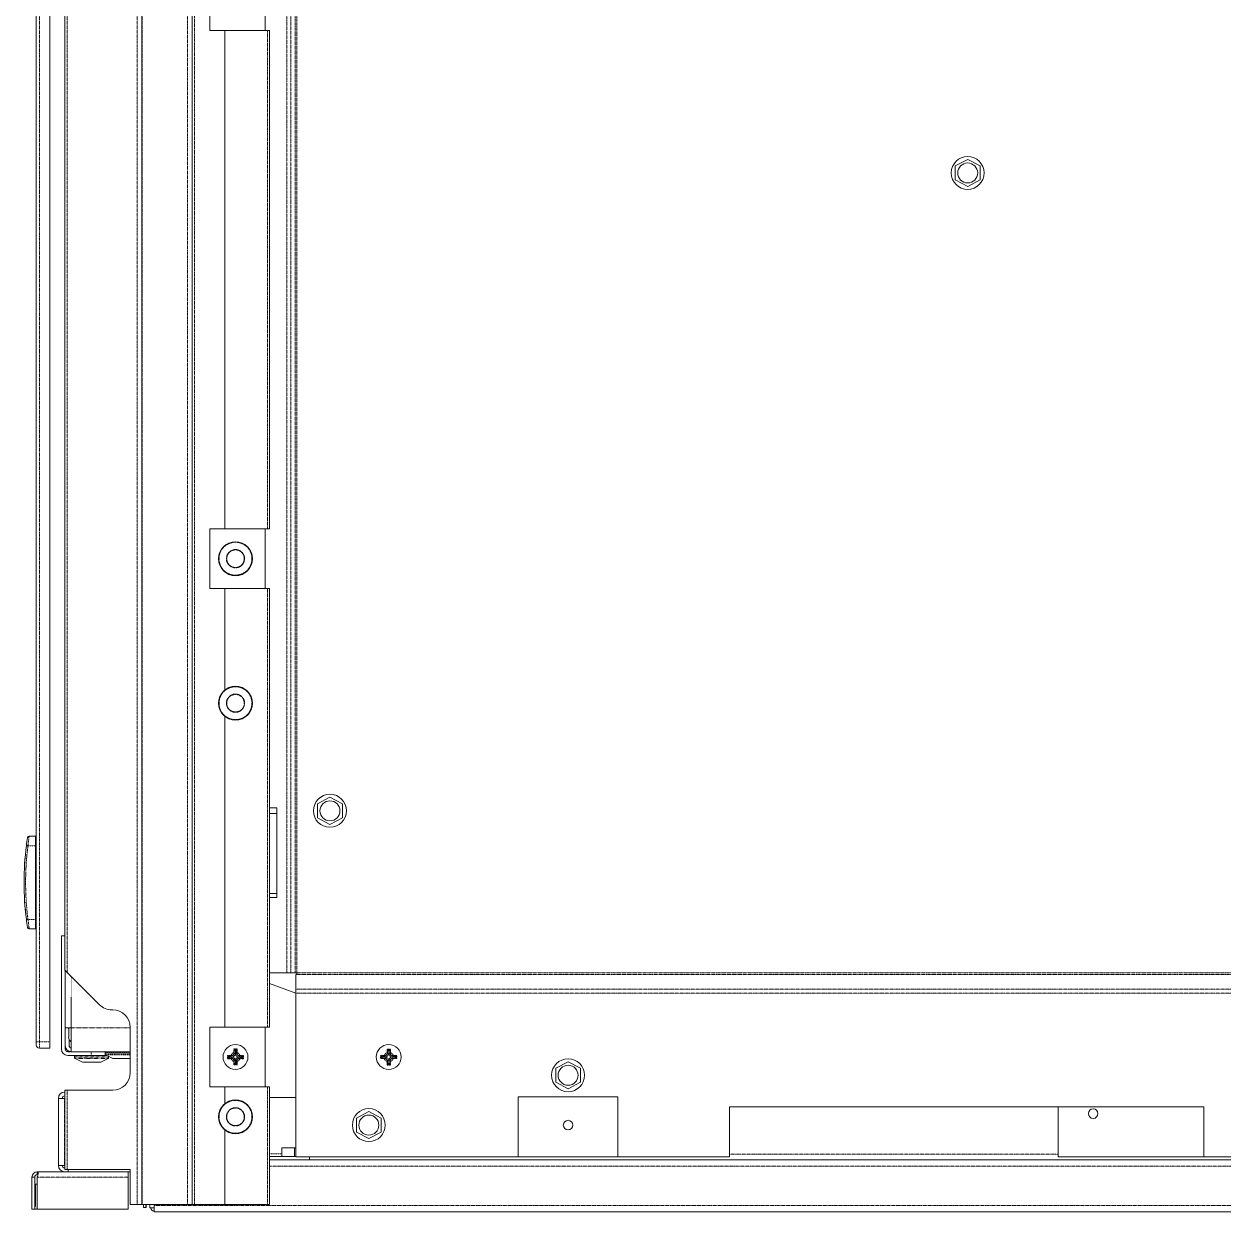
# Model space of a CAD drawing. Header units: millimetres. Extents: x 60499 to 556746, y 248297 to 497145.
# Drawn here: x 302906 to 319582, y 327552 to 344070 of the extents above; entities that cross this region are included whole.
import ezdxf

# ---------------------------------------------------------------- set-up
doc = ezdxf.new("R2010")
doc.units = ezdxf.units.MM
doc.linetypes.add('PHANTOM', pattern=[20, 10, -2, 2, -2, 2, -2])

msp = doc.modelspace()

# ---------------------------------------------------------------- linework, layer by layer
at = {"color": 7, "lineweight": 13, "ltscale": 0.03937}
for p, q in [((303475, 330915), (303475, 360093)), ((304546, 360093), (304546, 327657)), ((305246, 327657), (305246, 358278)), ((303077, 329917), (303077, 353435)), ((303266, 329917), (303266, 353435)), ((305700, 343979), (305700, 337051)), ((306323, 343979), (306323, 337051)), ((305700, 336219), (305700, 334810)), ((306323, 336219), (306323, 330122)), ((305700, 334443), (305700, 330122)), ((306425, 333171), (306425, 331924)), ((303066, 331620), (303066, 332645)), ((303428, 331391), (303428, 329816)), ((306688, 330596), (306688, 328321)), ((303475, 328142), (303475, 329245)), ((306323, 329291), (306323, 327657)), ((303385, 329132), (303385, 328198)), ((311166, 329152), (309781, 329152)), ((319314, 329014), (312718, 329014)), ((305700, 328692), (305700, 327657)), ((306688, 328321), (309781, 328321)), ((306877, 328279), (325234, 328279)), ((309781, 328321), (311166, 328321)), ((311166, 328321), (312718, 328321)), ((317291, 328321), (319314, 328321)), ((319314, 328321), (320866, 328321)), ((304354, 328111), (303091, 328111)), ((304383, 328142), (303507, 328142)), ((304354, 327591), (303091, 327591)), ((327390, 327552), (304716, 327552))]:
    msp.add_line(p, q, dxfattribs=at)
at = {"color": 7, "linetype": 'PHANTOM', "lineweight": 13, "ltscale": 0.03937}
for p, q in [((303507, 360093), (303507, 330883)), ((304481, 360093), (304481, 327657)), ((304549, 360093), (304549, 327657)), ((305180, 327657), (305180, 358278)), ((305280, 358278), (305280, 327657)), ((303122, 329917), (303122, 353435)), ((306561, 352540), (306561, 330876)), ((306617, 352540), (306617, 330876)), ((306678, 330876), (306678, 352540)), ((306703, 330876), (306703, 352540)), ((306292, 337051), (306292, 343979)), ((306292, 330122), (306292, 336219)), ((306703, 330876), (325330, 330876)), ((306703, 330852), (325330, 330852)), ((325344, 330652), (306688, 330652)), ((325344, 330596), (306688, 330596)), ((303507, 329245), (303507, 328142)), ((306292, 327657), (306292, 329291)), ((303472, 329132), (303472, 328198)), ((312718, 328358), (317291, 328358)), ((327356, 328187), (306323, 328187)), ((304354, 328037), (303091, 328037)), ((327390, 327644), (304716, 327644))]:
    msp.add_line(p, q, dxfattribs=at)
at = {"color": 7, "lineweight": 13, "ltscale": 0.01875}
for p, q in [((305492, 344811), (305492, 343979)), ((306263, 343979), (306263, 344811)), ((305492, 337051), (305492, 336219)), ((306263, 336219), (306263, 337051)), ((305492, 330122), (305492, 329291)), ((306263, 329291), (306263, 330122)), ((309781, 329152), (309781, 328321)), ((311166, 329152), (311166, 328321))]:
    msp.add_line(p, q, dxfattribs=at)
at = {"color": 7, "lineweight": 13, "ltscale": 0.0047}
for p, q in [((305700, 343979), (305492, 343979)), ((305700, 337051), (305492, 337051)), ((305700, 336219), (305492, 336219)), ((305700, 330122), (305492, 330122)), ((305700, 329291), (305492, 329291))]:
    msp.add_line(p, q, dxfattribs=at)
at = {"color": 7, "lineweight": 13, "ltscale": 0.013337}
for p, q in [((306292, 343979), (305700, 343979)), ((306292, 337051), (305700, 337051)), ((306292, 336219), (305700, 336219)), ((306292, 330122), (305700, 330122)), ((306292, 329291), (305700, 329291)), ((306292, 327657), (305700, 327657))]:
    msp.add_line(p, q, dxfattribs=at)
at = {"color": 7, "lineweight": 13, "ltscale": 0.000712477}
for p, q in [((306292, 343979), (306323, 343979)), ((306292, 337051), (306323, 337051)), ((306292, 336219), (306323, 336219)), ((306292, 330122), (306323, 330122)), ((306292, 329291), (306323, 329291)), ((306292, 327657), (306323, 327657))]:
    msp.add_line(p, q, dxfattribs=at)
at = {"color": 7, "lineweight": 13, "ltscale": 0.004405}
for p, q in [((316031, 342187), (315858, 342096)), ((315858, 342096), (315858, 341901)), ((316204, 342096), (316031, 342187)), ((316204, 341901), (316204, 342096)), ((315858, 341901), (316031, 341810)), ((316031, 341810), (316204, 341901)), ((307162, 333318), (306989, 333228)), ((306989, 333228), (306989, 333032)), ((307335, 333228), (307162, 333318)), ((307335, 333032), (307335, 333228)), ((306989, 333032), (307162, 332941)), ((307162, 332941), (307335, 333032)), ((310474, 329641), (310301, 329550)), ((310301, 329550), (310301, 329355)), ((310646, 329550), (310474, 329641)), ((310646, 329355), (310646, 329550)), ((310301, 329355), (310474, 329264)), ((310474, 329264), (310646, 329355)), ((307702, 328948), (307529, 328858)), ((307529, 328858), (307529, 328662)), ((307875, 328858), (307702, 328948)), ((307875, 328662), (307875, 328858)), ((307529, 328662), (307702, 328572)), ((307702, 328572), (307875, 328662))]:
    msp.add_line(p, q, dxfattribs=at)
at = {"color": 7, "lineweight": 13, "ltscale": 0.002287}
for p, q in [((306323, 333171), (306425, 333171)), ((306323, 333091), (306425, 333091)), ((306425, 331982), (306323, 331982)), ((306425, 331924), (306323, 331924))]:
    msp.add_line(p, q, dxfattribs=at)
at = {"color": 7, "lineweight": 13, "ltscale": 0.001995}
for p, q in [((303066, 332775), (302978, 332775)), ((302978, 331491), (303066, 331491))]:
    msp.add_line(p, q, dxfattribs=at)
at = {"color": 7, "lineweight": 13, "ltscale": 0.002917}
for p, q in [((303066, 332645), (303066, 332775)), ((303066, 331620), (303066, 331491))]:
    msp.add_line(p, q, dxfattribs=at)
at = {"color": 7, "linetype": 'PHANTOM', "lineweight": 13, "ltscale": 0.000499025}
msp.add_line((302962, 332645), (302940, 332647), dxfattribs=at)
at = {"color": 7, "linetype": 'PHANTOM', "lineweight": 13, "ltscale": 0.002354}
msp.add_line((303066, 332645), (302962, 332645), dxfattribs=at)
at = {"color": 7, "lineweight": 13, "ltscale": 0.000249968}
for p, q in [((303066, 332667), (303077, 332667)), ((303066, 331599), (303077, 331599))]:
    msp.add_line(p, q, dxfattribs=at)
at = {"color": 7, "linetype": 'PHANTOM', "lineweight": 13, "ltscale": 0.000249968}
for p, q in [((303066, 332532), (303077, 332532)), ((303066, 331733), (303077, 331733))]:
    msp.add_line(p, q, dxfattribs=at)
at = {"color": 7, "lineweight": 13, "ltscale": 0.000801061}
msp.add_line((302918, 332435), (302921, 332471), dxfattribs=at)
at = {"color": 7, "lineweight": 13, "ltscale": 2.37976e-06}
msp.add_line((302918, 332435), (302918, 332435), dxfattribs=at)
at = {"color": 7, "lineweight": 13, "ltscale": 1.03327e-05}
msp.add_line((302918, 332432), (302918, 332432), dxfattribs=at)
at = {"color": 7, "lineweight": 13, "ltscale": 0.000114585}
msp.add_line((302921, 332471), (302922, 332476), dxfattribs=at)
at = {"color": 7, "lineweight": 13, "ltscale": 0.000169148}
msp.add_line((302922, 332476), (302922, 332483), dxfattribs=at)
at = {"color": 7, "linetype": 'PHANTOM', "lineweight": 13, "ltscale": 1.07532e-05}
for p, q in [((302907, 332188), (302907, 332188)), ((302912, 332345), (302913, 332345))]:
    msp.add_line(p, q, dxfattribs=at)
at = {"color": 7, "lineweight": 13, "ltscale": 0.000258329}
msp.add_line((302907, 332175), (302907, 332186), dxfattribs=at)
at = {"color": 7, "linetype": 'PHANTOM', "lineweight": 13, "ltscale": 1.65203e-05}
msp.add_line((302906, 332163), (302907, 332163), dxfattribs=at)
at = {"color": 7, "lineweight": 13, "ltscale": 0.000498156}
msp.add_line((302907, 332153), (302907, 332175), dxfattribs=at)
at = {"color": 7, "lineweight": 13, "ltscale": 0.00073907}
msp.add_line((302909, 332022), (302908, 332055), dxfattribs=at)
at = {"color": 7, "lineweight": 13, "ltscale": 1.74956e-05}
msp.add_line((302909, 332021), (302909, 332022), dxfattribs=at)
at = {"color": 7, "lineweight": 13, "ltscale": 9.54358e-05}
msp.add_line((302909, 332017), (302909, 332021), dxfattribs=at)
at = {"color": 7, "linetype": 'PHANTOM', "lineweight": 13, "ltscale": 1.08734e-05}
for p, q in [((302911, 331943), (302911, 331943)), ((302916, 331862), (302916, 331862))]:
    msp.add_line(p, q, dxfattribs=at)
at = {"color": 7, "lineweight": 13, "ltscale": 2.71224e-05}
msp.add_line((302919, 331825), (302919, 331827), dxfattribs=at)
at = {"color": 7, "lineweight": 13, "ltscale": 0.000196288}
msp.add_line((302919, 331817), (302919, 331825), dxfattribs=at)
at = {"color": 7, "linetype": 'PHANTOM', "lineweight": 13, "ltscale": 0.000499028}
msp.add_line((302962, 331620), (302940, 331618), dxfattribs=at)
at = {"color": 7, "linetype": 'PHANTOM', "lineweight": 13, "ltscale": 0.002355}
msp.add_line((302962, 331620), (303066, 331620), dxfattribs=at)
at = {"color": 7, "lineweight": 13, "ltscale": 0.001076}
msp.add_line((303475, 331391), (303428, 331391), dxfattribs=at)
at = {"color": 7, "lineweight": 13, "ltscale": 0.001008}
msp.add_line((303475, 330915), (303507, 330883), dxfattribs=at)
at = {"color": 7, "lineweight": 13, "ltscale": 0.017985}
msp.add_line((303481, 330112), (303481, 330909), dxfattribs=at)
at = {"color": 7, "lineweight": 13, "ltscale": 0.000514869}
msp.add_line((303504, 330886), (303488, 330902), dxfattribs=at)
at = {"color": 7, "lineweight": 13, "ltscale": 0.014352}
msp.add_line((303507, 330883), (303957, 330433), dxfattribs=at)
at = {"color": 7, "lineweight": 13, "ltscale": 0.005367}
msp.add_line((306561, 330876), (306323, 330876), dxfattribs=at)
at = {"color": 7, "lineweight": 13, "ltscale": 0.003337}
msp.add_line((306323, 330728), (306323, 330876), dxfattribs=at)
at = {"color": 7, "lineweight": 13, "ltscale": 0.001248}
for p, q in [((306561, 330876), (306617, 330876)), ((306688, 330652), (306688, 330596))]:
    msp.add_line(p, q, dxfattribs=at)
at = {"color": 7, "lineweight": 13, "ltscale": 0.001395}
msp.add_line((306617, 330876), (306678, 330876), dxfattribs=at)
at = {"color": 7, "lineweight": 13, "ltscale": 0.000548115}
msp.add_line((306703, 330876), (306678, 330876), dxfattribs=at)
at = {"color": 7, "lineweight": 13, "ltscale": 0.004516}
msp.add_line((306688, 330852), (306688, 330652), dxfattribs=at)
at = {"color": 7, "lineweight": 13, "ltscale": 0.000321035}
for p, q in [((306703, 330852), (306688, 330852)), ((306688, 330852), (306703, 330852))]:
    msp.add_line(p, q, dxfattribs=at)
at = {"color": 7, "lineweight": 13, "ltscale": 0.00054801}
msp.add_line((306703, 330852), (306703, 330876), dxfattribs=at)
at = {"color": 7, "linetype": 'PHANTOM', "lineweight": 13, "ltscale": 0.016185}
msp.add_line((303561, 330829), (303561, 330112), dxfattribs=at)
at = {"color": 7, "lineweight": 13, "ltscale": 0.008762}
msp.add_line((306323, 330728), (306688, 330596), dxfattribs=at)
at = {"color": 7, "lineweight": 13, "ltscale": 0.000278623}
msp.add_line((304128, 330362), (304141, 330362), dxfattribs=at)
at = {"color": 7, "lineweight": 13, "ltscale": 0.0018}
msp.add_line((303561, 330112), (303481, 330112), dxfattribs=at)
at = {"color": 7, "lineweight": 13, "ltscale": 0.00565}
msp.add_line((303481, 330112), (303481, 329861), dxfattribs=at)
at = {"color": 7, "lineweight": 13, "ltscale": 0.00667}
msp.add_line((303481, 330112), (303481, 329816), dxfattribs=at)
at = {"color": 7, "lineweight": 13, "ltscale": 0.00022284}
msp.add_line((303524, 330108), (303528, 330099), dxfattribs=at)
at = {"color": 7, "lineweight": 13, "ltscale": 0.002873}
msp.add_line((303528, 330112), (303528, 329984), dxfattribs=at)
at = {"color": 7, "linetype": 'PHANTOM', "lineweight": 13, "ltscale": 0.018552}
msp.add_line((303561, 330112), (304383, 330112), dxfattribs=at)
at = {"color": 7, "lineweight": 13, "ltscale": 0.00745}
msp.add_line((303561, 329781), (303561, 330112), dxfattribs=at)
at = {"color": 7, "lineweight": 13, "ltscale": 0.014252}
msp.add_line((304383, 330119), (304383, 329487), dxfattribs=at)
at = {"color": 7, "lineweight": 13, "ltscale": 0.000999999}
msp.add_line((303077, 329917), (303077, 329873), dxfattribs=at)
at = {"color": 7, "linetype": 'PHANTOM', "lineweight": 13, "ltscale": 0.000999991}
msp.add_line((303077, 329917), (303122, 329917), dxfattribs=at)
at = {"color": 7, "linetype": 'PHANTOM', "lineweight": 13, "ltscale": 0.002}
msp.add_line((303122, 329917), (303122, 329828), dxfattribs=at)
at = {"color": 7, "linetype": 'PHANTOM', "lineweight": 13, "ltscale": 0.00325}
msp.add_line((303122, 329917), (303266, 329917), dxfattribs=at)
at = {"color": 7, "lineweight": 13, "ltscale": 0.002}
msp.add_line((303266, 329917), (303266, 329828), dxfattribs=at)
at = {"color": 7, "lineweight": 13, "ltscale": 0.002039}
msp.add_line((303534, 329861), (303534, 329951), dxfattribs=at)
at = {"color": 7, "lineweight": 13, "ltscale": 0.00325}
msp.add_line((303122, 329828), (303266, 329828), dxfattribs=at)
at = {"color": 7, "lineweight": 13, "ltscale": 0.000900088}
msp.add_line((303555, 329781), (303515, 329781), dxfattribs=at)
at = {"color": 7, "lineweight": 13, "ltscale": 0.007405}
msp.add_line((303515, 329728), (303843, 329728), dxfattribs=at)
at = {"color": 7, "lineweight": 13, "ltscale": 0.018552}
msp.add_line((304383, 329781), (303561, 329781), dxfattribs=at)
at = {"color": 7, "linetype": 'PHANTOM', "lineweight": 13, "ltscale": 0.010625}
for p, q in [((303611, 329717), (304082, 329717)), ((304082, 329696), (303611, 329696))]:
    msp.add_line(p, q, dxfattribs=at)
at = {"color": 7, "lineweight": 13, "ltscale": 0.000470488}
for p, q in [((303611, 329717), (303611, 329696)), ((304082, 329717), (304082, 329696)), ((304082, 329717), (304082, 329696))]:
    msp.add_line(p, q, dxfattribs=at)
at = {"color": 7, "linetype": 'PHANTOM', "lineweight": 13, "ltscale": 0.010349}
msp.add_line((304076, 329687), (303617, 329687), dxfattribs=at)
at = {"color": 7, "lineweight": 13, "ltscale": 0.002582}
for p, q in [((303720, 329635), (303617, 329687)), ((304143, 329688), (304041, 329739))]:
    msp.add_line(p, q, dxfattribs=at)
at = {"color": 7, "linetype": 'PHANTOM', "lineweight": 13, "ltscale": 0.001195}
msp.add_line((303843, 329728), (303843, 329781), dxfattribs=at)
at = {"color": 7, "lineweight": 13, "ltscale": 0.004943}
msp.add_line((304062, 329728), (303843, 329728), dxfattribs=at)
at = {"color": 7, "lineweight": 13, "ltscale": 0.002581}
msp.add_line((303974, 329635), (304076, 329687), dxfattribs=at)
at = {"color": 7, "linetype": 'PHANTOM', "lineweight": 13, "ltscale": 0.005312}
msp.add_line((304034, 329770), (304270, 329770), dxfattribs=at)
at = {"color": 7, "lineweight": 13, "ltscale": 0.000470492}
msp.add_line((304034, 329749), (304034, 329770), dxfattribs=at)
at = {"color": 7, "linetype": 'PHANTOM', "lineweight": 13, "ltscale": 0.005282}
msp.add_line((304269, 329749), (304034, 329749), dxfattribs=at)
at = {"color": 7, "linetype": 'PHANTOM', "lineweight": 13, "ltscale": 0.005144}
msp.add_line((304269, 329739), (304041, 329739), dxfattribs=at)
at = {"color": 7, "linetype": 'PHANTOM', "lineweight": 13, "ltscale": 0.002865}
msp.add_line((304143, 329688), (304270, 329688), dxfattribs=at)
at = {"color": 7, "lineweight": 13, "ltscale": 0.002754}
msp.add_line((304148, 329687), (304270, 329687), dxfattribs=at)
at = {"color": 7, "linetype": 'PHANTOM', "lineweight": 13, "ltscale": 3.05176e-05}
msp.add_line((304270, 329749), (304269, 329749), dxfattribs=at)
at = {"color": 7, "linetype": 'PHANTOM', "lineweight": 13, "ltscale": 2.97967e-05}
msp.add_line((304270, 329739), (304269, 329739), dxfattribs=at)
at = {"color": 7, "linetype": 'PHANTOM', "lineweight": 13, "ltscale": 2.79945e-05}
msp.add_line((304270, 329770), (304271, 329770), dxfattribs=at)
at = {"color": 7, "linetype": 'PHANTOM', "lineweight": 13, "ltscale": 0.002551}
for p, q in [((304383, 329749), (304270, 329749)), ((304383, 329739), (304270, 329739))]:
    msp.add_line(p, q, dxfattribs=at)
at = {"color": 7, "linetype": 'PHANTOM', "lineweight": 13, "ltscale": 2.05453e-05}
msp.add_line((304270, 329688), (304271, 329688), dxfattribs=at)
at = {"color": 7, "lineweight": 13, "ltscale": 1.97043e-05}
msp.add_line((304270, 329687), (304271, 329687), dxfattribs=at)
at = {"color": 7, "linetype": 'PHANTOM', "lineweight": 13, "ltscale": 0.002523}
msp.add_line((304271, 329770), (304383, 329770), dxfattribs=at)
at = {"color": 7, "linetype": 'PHANTOM', "lineweight": 13, "ltscale": 0.002531}
msp.add_line((304271, 329688), (304383, 329688), dxfattribs=at)
at = {"color": 7, "lineweight": 13, "ltscale": 0.002533}
msp.add_line((304271, 329687), (304383, 329687), dxfattribs=at)
at = {"color": 7, "linetype": 'PHANTOM', "lineweight": 13, "ltscale": 0.000510583}
msp.add_line((305737, 329707), (305737, 329729), dxfattribs=at)
at = {"color": 7, "linetype": 'PHANTOM', "lineweight": 13, "ltscale": 0.000536167}
msp.add_line((305737, 329683), (305737, 329707), dxfattribs=at)
at = {"color": 7, "lineweight": 13, "ltscale": 0.000375001}
for p, q in [((305744, 329707), (305744, 329723)), ((307875, 329690), (307875, 329707)), ((308082, 329707), (308082, 329690))]:
    msp.add_line(p, q, dxfattribs=at)
at = {"color": 7, "lineweight": 13, "ltscale": 0.000923097}
for p, q in [((305744, 329723), (305785, 329723)), ((308083, 329690), (308042, 329690))]:
    msp.add_line(p, q, dxfattribs=at)
at = {"color": 7, "lineweight": 13, "ltscale": 0.0005304}
msp.add_line((305761, 329707), (305744, 329723), dxfattribs=at)
at = {"color": 7, "lineweight": 13, "ltscale": 0.000400003}
for p, q in [((305744, 329689), (305744, 329707)), ((305952, 329707), (305952, 329689))]:
    msp.add_line(p, q, dxfattribs=at)
at = {"color": 7, "lineweight": 13, "ltscale": 0.000530402}
for p, q in [((305761, 329706), (305744, 329689)), ((305846, 329794), (305830, 329811)), ((305846, 329620), (305830, 329604))]:
    msp.add_line(p, q, dxfattribs=at)
at = {"color": 7, "lineweight": 13, "ltscale": 0.000932108}
for p, q in [((305786, 329689), (305744, 329689)), ((308041, 329724), (308083, 329724))]:
    msp.add_line(p, q, dxfattribs=at)
at = {"color": 7, "linetype": 'PHANTOM', "lineweight": 13, "ltscale": 2.5002e-05}
for p, q in [((305761, 329706), (305761, 329707)), ((305935, 329707), (305935, 329706))]:
    msp.add_line(p, q, dxfattribs=at)
at = {"color": 7, "linetype": 'PHANTOM', "lineweight": 13, "ltscale": 0.000799945}
for p, q in [((305761, 329707), (305797, 329707)), ((305797, 329706), (305761, 329706))]:
    msp.add_line(p, q, dxfattribs=at)
at = {"color": 7, "linetype": 'PHANTOM', "lineweight": 13, "ltscale": 0.000125003}
for p, q in [((305785, 329723), (305785, 329729)), ((305797, 329723), (305797, 329729)), ((305897, 329723), (305897, 329729)), ((305910, 329723), (305910, 329729)), ((307917, 329690), (307917, 329685)), ((307929, 329690), (307929, 329685)), ((308030, 329690), (308030, 329685)), ((308042, 329690), (308042, 329685))]:
    msp.add_line(p, q, dxfattribs=at)
at = {"color": 7, "linetype": 'PHANTOM', "lineweight": 13, "ltscale": 0.000258558}
for p, q in [((305785, 329729), (305797, 329729)), ((308042, 329685), (308030, 329685))]:
    msp.add_line(p, q, dxfattribs=at)
at = {"color": 7, "lineweight": 13, "ltscale": 0.000258558}
for p, q in [((305785, 329723), (305797, 329723)), ((308042, 329690), (308030, 329690))]:
    msp.add_line(p, q, dxfattribs=at)
at = {"color": 7, "linetype": 'PHANTOM', "lineweight": 13, "ltscale": 0.000124999}
for p, q in [((305786, 329689), (305786, 329683)), ((305797, 329689), (305797, 329683)), ((305897, 329689), (305897, 329683)), ((305910, 329689), (305910, 329683)), ((307917, 329724), (307917, 329730)), ((307929, 329724), (307929, 329730)), ((308030, 329724), (308030, 329730)), ((308041, 329724), (308041, 329730))]:
    msp.add_line(p, q, dxfattribs=at)
at = {"color": 7, "lineweight": 13, "ltscale": 0.000249427}
for p, q in [((305797, 329689), (305786, 329689)), ((308030, 329724), (308041, 329724))]:
    msp.add_line(p, q, dxfattribs=at)
at = {"color": 7, "linetype": 'PHANTOM', "lineweight": 13, "ltscale": 0.000249427}
for p, q in [((305797, 329683), (305786, 329683)), ((308030, 329730), (308041, 329730))]:
    msp.add_line(p, q, dxfattribs=at)
at = {"color": 7, "linetype": 'PHANTOM', "lineweight": 13, "ltscale": 0.000374997}
for p, q in [((305797, 329707), (305797, 329723)), ((305897, 329707), (305897, 329723))]:
    msp.add_line(p, q, dxfattribs=at)
at = {"color": 7, "linetype": 'PHANTOM', "lineweight": 13, "ltscale": 0.000375001}
for p, q in [((305797, 329706), (305797, 329689)), ((305897, 329706), (305897, 329689)), ((307929, 329708), (307929, 329724)), ((307929, 329707), (307929, 329690)), ((308030, 329708), (308030, 329724)), ((308030, 329707), (308030, 329690))]:
    msp.add_line(p, q, dxfattribs=at)
at = {"color": 7, "linetype": 'PHANTOM', "lineweight": 13, "ltscale": 0.000536343}
for p, q in [((305824, 329819), (305848, 329819)), ((308003, 329595), (307979, 329595))]:
    msp.add_line(p, q, dxfattribs=at)
at = {"color": 7, "linetype": 'PHANTOM', "lineweight": 13, "ltscale": 0.00027438}
for p, q in [((305824, 329757), (305824, 329769)), ((308003, 329657), (308003, 329645))]:
    msp.add_line(p, q, dxfattribs=at)
at = {"color": 7, "linetype": 'PHANTOM', "lineweight": 13, "ltscale": 0.000124954}
for p, q in [((305830, 329769), (305824, 329769)), ((305830, 329757), (305824, 329757)), ((307997, 329769), (308003, 329769)), ((307997, 329758), (308003, 329758)), ((305830, 329656), (305824, 329656)), ((305830, 329645), (305824, 329645)), ((307997, 329657), (308003, 329657)), ((307997, 329645), (308003, 329645))]:
    msp.add_line(p, q, dxfattribs=at)
at = {"color": 7, "lineweight": 13, "ltscale": 0.000957553}
for p, q in [((305830, 329769), (305830, 329811)), ((307997, 329645), (307997, 329602))]:
    msp.add_line(p, q, dxfattribs=at)
at = {"color": 7, "lineweight": 13, "ltscale": 0.000774954}
for p, q in [((305830, 329811), (305864, 329811)), ((307963, 329810), (307997, 329810)), ((305864, 329604), (305830, 329604)), ((307997, 329602), (307963, 329602)), ((304602, 327615), (304568, 327615)), ((305246, 327657), (305280, 327657))]:
    msp.add_line(p, q, dxfattribs=at)
at = {"color": 7, "lineweight": 13, "ltscale": 0.00027438}
for p, q in [((305830, 329757), (305830, 329769)), ((307997, 329657), (307997, 329645))]:
    msp.add_line(p, q, dxfattribs=at)
at = {"color": 7, "linetype": 'PHANTOM', "lineweight": 13, "ltscale": 0.000375102}
for p, q in [((305846, 329757), (305830, 329757)), ((305846, 329656), (305830, 329656))]:
    msp.add_line(p, q, dxfattribs=at)
at = {"color": 7, "linetype": 'PHANTOM', "lineweight": 13, "ltscale": 0.000850002}
for p, q in [((305846, 329757), (305846, 329794)), ((305848, 329794), (305848, 329757)), ((307979, 329619), (307979, 329657)), ((307980, 329657), (307980, 329619))]:
    msp.add_line(p, q, dxfattribs=at)
at = {"color": 7, "linetype": 'PHANTOM', "lineweight": 13, "ltscale": 2.49908e-05}
for p, q in [((305846, 329794), (305848, 329794)), ((307979, 329793), (307980, 329793)), ((305848, 329620), (305846, 329620)), ((307980, 329619), (307979, 329619))]:
    msp.add_line(p, q, dxfattribs=at)
at = {"color": 7, "linetype": 'PHANTOM', "lineweight": 13, "ltscale": 0.000510751}
for p, q in [((305848, 329819), (305870, 329819)), ((307979, 329595), (307957, 329595))]:
    msp.add_line(p, q, dxfattribs=at)
at = {"color": 7, "lineweight": 13, "ltscale": 0.000530233}
for p, q in [((305848, 329794), (305864, 329811)), ((307892, 329708), (307875, 329724)), ((307892, 329707), (307875, 329690)), ((305848, 329620), (305864, 329604))]:
    msp.add_line(p, q, dxfattribs=at)
at = {"color": 7, "linetype": 'PHANTOM', "lineweight": 13, "ltscale": 0.000374862}
for p, q in [((305848, 329757), (305864, 329757)), ((305848, 329656), (305864, 329656))]:
    msp.add_line(p, q, dxfattribs=at)
at = {"color": 7, "lineweight": 13, "ltscale": 0.000948561}
msp.add_line((305864, 329811), (305864, 329769), dxfattribs=at)
at = {"color": 7, "linetype": 'PHANTOM', "lineweight": 13, "ltscale": 0.000125074}
for p, q in [((305864, 329769), (305870, 329769)), ((305864, 329757), (305870, 329757)), ((307963, 329769), (307957, 329769)), ((307963, 329758), (307957, 329758)), ((305864, 329656), (305870, 329656)), ((305864, 329644), (305870, 329644)), ((307963, 329657), (307957, 329657)), ((307963, 329644), (307957, 329644))]:
    msp.add_line(p, q, dxfattribs=at)
at = {"color": 7, "lineweight": 13, "ltscale": 0.000283504}
for p, q in [((305864, 329769), (305864, 329757)), ((307963, 329644), (307963, 329657))]:
    msp.add_line(p, q, dxfattribs=at)
at = {"color": 7, "linetype": 'PHANTOM', "lineweight": 13, "ltscale": 0.000283504}
for p, q in [((305870, 329769), (305870, 329757)), ((307957, 329644), (307957, 329657))]:
    msp.add_line(p, q, dxfattribs=at)
at = {"color": 7, "linetype": 'PHANTOM', "lineweight": 13, "ltscale": 0.000283429}
msp.add_line((305897, 329729), (305910, 329729), dxfattribs=at)
at = {"color": 7, "lineweight": 13, "ltscale": 0.000283429}
msp.add_line((305897, 329723), (305910, 329723), dxfattribs=at)
at = {"color": 7, "linetype": 'PHANTOM', "lineweight": 13, "ltscale": 0.000850047}
for p, q in [((305897, 329707), (305935, 329707)), ((305935, 329706), (305897, 329706))]:
    msp.add_line(p, q, dxfattribs=at)
at = {"color": 7, "lineweight": 13, "ltscale": 0.000274298}
msp.add_line((305910, 329689), (305897, 329689), dxfattribs=at)
at = {"color": 7, "linetype": 'PHANTOM', "lineweight": 13, "ltscale": 0.000274298}
msp.add_line((305910, 329683), (305897, 329683), dxfattribs=at)
at = {"color": 7, "lineweight": 13, "ltscale": 0.000948688}
msp.add_line((305910, 329723), (305952, 329723), dxfattribs=at)
at = {"color": 7, "lineweight": 13, "ltscale": 0.000957579}
for p, q in [((305952, 329689), (305910, 329689)), ((307875, 329724), (307917, 329724))]:
    msp.add_line(p, q, dxfattribs=at)
at = {"color": 7, "lineweight": 13, "ltscale": 0.000530315}
for p, q in [((305935, 329707), (305952, 329723)), ((307979, 329619), (307963, 329602)), ((307980, 329619), (307997, 329602))]:
    msp.add_line(p, q, dxfattribs=at)
at = {"color": 7, "lineweight": 13, "ltscale": 0.000530318}
for p, q in [((305935, 329706), (305952, 329689)), ((307979, 329793), (307963, 329810)), ((307980, 329793), (307997, 329810)), ((308066, 329708), (308082, 329724)), ((308066, 329707), (308082, 329690))]:
    msp.add_line(p, q, dxfattribs=at)
at = {"color": 7, "lineweight": 13, "ltscale": 0.000374997}
msp.add_line((305952, 329723), (305952, 329707), dxfattribs=at)
at = {"color": 7, "linetype": 'PHANTOM', "lineweight": 13, "ltscale": 0.00051074}
for p, q in [((305960, 329729), (305960, 329707)), ((307867, 329684), (307867, 329707))]:
    msp.add_line(p, q, dxfattribs=at)
at = {"color": 7, "linetype": 'PHANTOM', "lineweight": 13, "ltscale": 0.000536313}
msp.add_line((305960, 329707), (305960, 329683), dxfattribs=at)
at = {"color": 7, "linetype": 'PHANTOM', "lineweight": 13, "ltscale": 0.000536309}
msp.add_line((307867, 329707), (307867, 329730), dxfattribs=at)
at = {"color": 7, "lineweight": 13, "ltscale": 0.000399999}
for p, q in [((307875, 329707), (307875, 329724)), ((308082, 329724), (308082, 329707))]:
    msp.add_line(p, q, dxfattribs=at)
at = {"color": 7, "lineweight": 13, "ltscale": 0.000948568}
msp.add_line((307917, 329690), (307875, 329690), dxfattribs=at)
at = {"color": 7, "linetype": 'PHANTOM', "lineweight": 13, "ltscale": 2.49983e-05}
for p, q in [((307892, 329707), (307892, 329708)), ((308066, 329708), (308066, 329707))]:
    msp.add_line(p, q, dxfattribs=at)
at = {"color": 7, "linetype": 'PHANTOM', "lineweight": 13, "ltscale": 0.000850167}
for p, q in [((307892, 329708), (307929, 329708)), ((307929, 329707), (307892, 329707))]:
    msp.add_line(p, q, dxfattribs=at)
at = {"color": 7, "linetype": 'PHANTOM', "lineweight": 13, "ltscale": 0.000274418}
msp.add_line((307917, 329730), (307929, 329730), dxfattribs=at)
at = {"color": 7, "lineweight": 13, "ltscale": 0.000274418}
msp.add_line((307917, 329724), (307929, 329724), dxfattribs=at)
at = {"color": 7, "lineweight": 13, "ltscale": 0.000283549}
msp.add_line((307929, 329690), (307917, 329690), dxfattribs=at)
at = {"color": 7, "linetype": 'PHANTOM', "lineweight": 13, "ltscale": 0.000283549}
msp.add_line((307929, 329685), (307917, 329685), dxfattribs=at)
at = {"color": 7, "linetype": 'PHANTOM', "lineweight": 13, "ltscale": 0.000510631}
for p, q in [((307957, 329818), (307979, 329818)), ((305870, 329596), (305848, 329596))]:
    msp.add_line(p, q, dxfattribs=at)
at = {"color": 7, "linetype": 'PHANTOM', "lineweight": 13, "ltscale": 0.000258502}
msp.add_line((307957, 329758), (307957, 329769), dxfattribs=at)
at = {"color": 7, "lineweight": 13, "ltscale": 0.000923142}
for p, q in [((307963, 329769), (307963, 329810)), ((305864, 329644), (305864, 329603))]:
    msp.add_line(p, q, dxfattribs=at)
at = {"color": 7, "lineweight": 13, "ltscale": 0.000258502}
msp.add_line((307963, 329758), (307963, 329769), dxfattribs=at)
at = {"color": 7, "linetype": 'PHANTOM', "lineweight": 13, "ltscale": 0.000374982}
for p, q in [((307979, 329758), (307963, 329758)), ((307980, 329758), (307997, 329758)), ((307979, 329657), (307963, 329657)), ((307980, 329657), (307997, 329657))]:
    msp.add_line(p, q, dxfattribs=at)
at = {"color": 7, "linetype": 'PHANTOM', "lineweight": 13, "ltscale": 0.000536223}
for p, q in [((307979, 329818), (308003, 329818)), ((305848, 329596), (305824, 329596))]:
    msp.add_line(p, q, dxfattribs=at)
at = {"color": 7, "linetype": 'PHANTOM', "lineweight": 13, "ltscale": 0.000799998}
for p, q in [((307979, 329758), (307979, 329793)), ((307980, 329793), (307980, 329758))]:
    msp.add_line(p, q, dxfattribs=at)
at = {"color": 7, "lineweight": 13, "ltscale": 0.000932145}
for p, q in [((307997, 329810), (307997, 329769)), ((305830, 329603), (305830, 329645))]:
    msp.add_line(p, q, dxfattribs=at)
at = {"color": 7, "lineweight": 13, "ltscale": 0.000249378}
msp.add_line((307997, 329769), (307997, 329758), dxfattribs=at)
at = {"color": 7, "linetype": 'PHANTOM', "lineweight": 13, "ltscale": 0.000249378}
msp.add_line((308003, 329769), (308003, 329758), dxfattribs=at)
at = {"color": 7, "linetype": 'PHANTOM', "lineweight": 13, "ltscale": 0.000800065}
for p, q in [((308030, 329708), (308066, 329708)), ((308066, 329707), (308030, 329707))]:
    msp.add_line(p, q, dxfattribs=at)
at = {"color": 7, "linetype": 'PHANTOM', "lineweight": 13, "ltscale": 0.000536163}
msp.add_line((308090, 329730), (308090, 329707), dxfattribs=at)
at = {"color": 7, "linetype": 'PHANTOM', "lineweight": 13, "ltscale": 0.000510586}
msp.add_line((308090, 329707), (308090, 329684), dxfattribs=at)
at = {"color": 7, "linetype": 'PHANTOM', "lineweight": 13, "ltscale": 0.005731}
msp.add_line((303720, 329635), (303974, 329635), dxfattribs=at)
at = {"color": 7, "lineweight": 13, "ltscale": 0.005507}
msp.add_line((303724, 329634), (303969, 329634), dxfattribs=at)
at = {"color": 7, "linetype": 'PHANTOM', "lineweight": 13, "ltscale": 0.000249382}
msp.add_line((305824, 329645), (305824, 329656), dxfattribs=at)
at = {"color": 7, "lineweight": 13, "ltscale": 0.000249382}
msp.add_line((305830, 329645), (305830, 329656), dxfattribs=at)
at = {"color": 7, "linetype": 'PHANTOM', "lineweight": 13, "ltscale": 0.000800001}
for p, q in [((305846, 329620), (305846, 329656)), ((305848, 329656), (305848, 329620))]:
    msp.add_line(p, q, dxfattribs=at)
at = {"color": 7, "lineweight": 13, "ltscale": 0.000258506}
msp.add_line((305864, 329656), (305864, 329644), dxfattribs=at)
at = {"color": 7, "linetype": 'PHANTOM', "lineweight": 13, "ltscale": 0.000258506}
msp.add_line((305870, 329656), (305870, 329644), dxfattribs=at)
at = {"color": 7, "lineweight": 13, "ltscale": 0.000948557}
msp.add_line((307963, 329602), (307963, 329644), dxfattribs=at)
at = {"color": 7, "lineweight": 13, "ltscale": 7.08272e-05}
for p, q in [((303475, 329219), (303472, 329219)), ((303475, 329166), (303472, 329166)), ((303475, 329132), (303472, 329132)), ((303475, 328198), (303472, 328198)), ((303472, 328164), (303475, 328164))]:
    msp.add_line(p, q, dxfattribs=at)
at = {"color": 7, "lineweight": 13, "ltscale": 0.000712537}
for p, q in [((303507, 329245), (303475, 329245)), ((303507, 328142), (303475, 328142))]:
    msp.add_line(p, q, dxfattribs=at)
at = {"color": 7, "lineweight": 13, "ltscale": 1.24954e-05}
msp.add_line((303506, 329245), (303507, 329245), dxfattribs=at)
at = {"color": 7, "lineweight": 13, "ltscale": 0.014294}
msp.add_line((303507, 329245), (304141, 329245), dxfattribs=at)
at = {"color": 7, "lineweight": 13, "ltscale": 0.005232}
msp.add_line((305700, 329291), (305700, 329059), dxfattribs=at)
at = {"color": 7, "lineweight": 13, "ltscale": 0.00197}
for p, q in [((303385, 329132), (303472, 329132)), ((303385, 328198), (303472, 328198))]:
    msp.add_line(p, q, dxfattribs=at)
at = {"color": 7, "lineweight": 13, "ltscale": 0.008238}
for p, q in [((306323, 329144), (306688, 329144)), ((306323, 328323), (306688, 328323))]:
    msp.add_line(p, q, dxfattribs=at)
at = {"color": 7, "lineweight": 13, "ltscale": 0.015625}
for p, q in [((312718, 329014), (312718, 328321)), ((317291, 329014), (317291, 328321)), ((319314, 329014), (319314, 328321))]:
    msp.add_line(p, q, dxfattribs=at)
at = {"color": 7, "linetype": 'PHANTOM', "lineweight": 13, "ltscale": 0.003849}
msp.add_line((306323, 328362), (306494, 328362), dxfattribs=at)
at = {"color": 7, "lineweight": 13, "ltscale": 0.0039}
msp.add_line((306494, 328446), (306667, 328446), dxfattribs=at)
at = {"color": 7, "lineweight": 13, "ltscale": 0.002775}
for p, q in [((306494, 328323), (306494, 328446)), ((306667, 328323), (306667, 328446))]:
    msp.add_line(p, q, dxfattribs=at)
at = {"color": 7, "lineweight": 13, "ltscale": 0.000488762}
msp.add_line((306667, 328446), (306688, 328446), dxfattribs=at)
at = {"color": 7, "lineweight": 13, "ltscale": 0.012499}
for p, q in [((306877, 328279), (306323, 328279)), ((306323, 328279), (306877, 328279))]:
    msp.add_line(p, q, dxfattribs=at)
at = {"color": 7, "lineweight": 13, "ltscale": 0.000950002}
for p, q in [((306877, 328279), (306877, 328321)), ((304568, 327615), (304568, 327657)), ((304602, 327657), (304602, 327615))]:
    msp.add_line(p, q, dxfattribs=at)
at = {"color": 7, "lineweight": 13, "ltscale": 0.000887508}
for p, q in [((303017, 328038), (303056, 328038)), ((303089, 328111), (303090, 328071))]:
    msp.add_line(p, q, dxfattribs=at)
at = {"color": 7, "lineweight": 13, "ltscale": 0.000887473}
for p, q in [((303017, 328037), (303056, 328037)), ((303017, 328037), (303056, 328037)), ((303056, 327591), (303017, 327591))]:
    msp.add_line(p, q, dxfattribs=at)
at = {"color": 7, "lineweight": 13, "ltscale": 0.010056}
for p, q in [((303017, 328037), (303017, 327591)), ((303056, 327591), (303056, 328037)), ((303091, 327591), (303091, 328037)), ((304354, 327591), (304354, 328037))]:
    msp.add_line(p, q, dxfattribs=at)
at = {"color": 7, "lineweight": 13, "ltscale": 0.000887353}
msp.add_line((303091, 328111), (303091, 328071), dxfattribs=at)
at = {"color": 7, "lineweight": 13, "ltscale": 3.10883e-05}
msp.add_line((303091, 328037), (303091, 328038), dxfattribs=at)
at = {"color": 7, "lineweight": 13, "ltscale": 0.001063}
msp.add_line((303472, 328111), (303519, 328111), dxfattribs=at)
at = {"color": 7, "lineweight": 13, "ltscale": 0.000707499}
msp.add_line((303519, 328111), (303519, 328142), dxfattribs=at)
at = {"color": 7, "lineweight": 13, "ltscale": 0.019483}
msp.add_line((303519, 328111), (304383, 328111), dxfattribs=at)
at = {"color": 7, "lineweight": 13, "ltscale": 0.001663}
msp.add_line((304354, 328111), (304354, 328037), dxfattribs=at)
at = {"color": 7, "lineweight": 13, "ltscale": 0.010937}
msp.add_line((304383, 328142), (304383, 327657), dxfattribs=at)
at = {"color": 7, "lineweight": 13, "ltscale": 0.000524986}
msp.add_line((303091, 327937), (303067, 327937), dxfattribs=at)
at = {"color": 7, "lineweight": 13, "ltscale": 0.0068}
msp.add_line((303067, 327636), (303067, 327937), dxfattribs=at)
at = {"color": 7, "lineweight": 13, "ltscale": 0.0022}
msp.add_line((304481, 327657), (304383, 327657), dxfattribs=at)
at = {"color": 7, "lineweight": 13, "ltscale": 2.49532e-05}
msp.add_line((304435, 327656), (304435, 327657), dxfattribs=at)
at = {"color": 7, "lineweight": 13, "ltscale": 0.003}
msp.add_line((304568, 327656), (304435, 327656), dxfattribs=at)
at = {"color": 7, "lineweight": 13, "ltscale": 0.001475}
for p, q in [((304481, 327657), (304546, 327657)), ((305246, 327657), (305180, 327657))]:
    msp.add_line(p, q, dxfattribs=at)
at = {"color": 7, "lineweight": 13, "ltscale": 6.24769e-05}
for p, q in [((304546, 327657), (304549, 327657)), ((304602, 327615), (304605, 327615))]:
    msp.add_line(p, q, dxfattribs=at)
at = {"color": 7, "lineweight": 13, "ltscale": 0.014238}
msp.add_line((305180, 327657), (304549, 327657), dxfattribs=at)
at = {"color": 7, "lineweight": 13, "ltscale": 0.000949957}
msp.add_line((304605, 327657), (304605, 327615), dxfattribs=at)
at = {"color": 7, "lineweight": 13, "ltscale": 0.001075}
msp.add_line((304658, 327609), (304658, 327657), dxfattribs=at)
at = {"color": 7, "lineweight": 13, "ltscale": 0.0013}
msp.add_line((304658, 327609), (304716, 327609), dxfattribs=at)
at = {"color": 7, "lineweight": 13, "ltscale": 0.000299994}
msp.add_line((304716, 327657), (304716, 327644), dxfattribs=at)
at = {"color": 7, "lineweight": 13, "ltscale": 0.002075}
msp.add_line((304716, 327644), (304716, 327552), dxfattribs=at)
at = {"color": 7, "lineweight": 13, "ltscale": 0.009475}
msp.add_line((305280, 327657), (305700, 327657), dxfattribs=at)
at = {"color": 7, "lineweight": 13, "ltscale": 0.03937}
for points in [[(302978, 332775), (302966, 332772), (302961, 332769), (302958, 332764), (302956, 332760)], [(302978, 331491), (302966, 331494), (302961, 331497), (302958, 331501), (302956, 331506)], [(305744, 329723), (305744, 329723), (305742, 329724), (305737, 329729)], [(305744, 329689), (305744, 329689), (305742, 329688), (305737, 329683)], [(305830, 329811), (305830, 329812), (305829, 329813), (305824, 329819)], [(305864, 329811), (305864, 329812), (305865, 329813), (305870, 329819)], [(305952, 329723), (305953, 329723), (305954, 329724), (305960, 329729)], [(305952, 329689), (305953, 329689), (305954, 329688), (305960, 329683)], [(307875, 329724), (307874, 329725), (307873, 329725), (307867, 329730)], [(307875, 329690), (307874, 329690), (307873, 329689), (307867, 329684)], [(307963, 329810), (307963, 329811), (307962, 329812), (307957, 329818)], [(307997, 329810), (307997, 329811), (307998, 329812), (308003, 329818)], [(308083, 329724), (308083, 329725), (308084, 329725), (308090, 329730)], [(308083, 329690), (308083, 329690), (308085, 329689), (308090, 329684)], [(305830, 329603), (305830, 329603), (305829, 329601), (305824, 329596)], [(305864, 329603), (305864, 329603), (305865, 329601), (305870, 329596)], [(307963, 329602), (307963, 329602), (307962, 329600), (307957, 329595)], [(307997, 329602), (307997, 329602), (307998, 329600), (308003, 329595)], [(303105, 328089), (303105, 328098), (303102, 328104), (303098, 328109), (303091, 328111)], [(303091, 328038), (303096, 328049), (303100, 328059), (303105, 328085), (303105, 328089)], [(303103, 328068), (303100, 328070), (303091, 328071)]]:
    msp.add_lwpolyline(points, dxfattribs=at)
for centre, radius in [((316031, 341998), 229), ((316031, 341998), 139), ((305848, 336635), 236), ((305848, 334626), 236), ((307162, 333130), 229), ((307162, 333130), 139), ((305848, 329707), 173), ((307979, 329707), 173), ((310474, 329453), 229), ((310474, 329453), 139), ((305848, 328875), 236), ((307702, 328760), 229), ((307702, 328760), 139), ((317776, 328920), 66.5), ((310474, 328760), 66.5)]:
    msp.add_circle(centre, radius, dxfattribs=at)
at = {"color": 7, "linetype": 'PHANTOM', "lineweight": 13, "ltscale": 0.03937}
for centre, radius in [((305848, 336635), 229), ((305848, 336635), 127), ((305848, 336635), 122), ((305848, 334626), 229), ((305848, 334626), 127), ((305848, 334626), 122), ((305848, 328875), 229), ((305848, 328875), 127), ((305848, 328875), 122)]:
    msp.add_circle(centre, radius, dxfattribs=at)
at = {"color": 7, "lineweight": 13, "ltscale": 0.03937}
for centre, radius, start, end in [((307052, 332120), 4146, 171.128, 172.6977), ((306935, 332133), 4028, 172.6626, 187.333), ((306954, 332131), 4047, 175.6904, 176.2997), ((306924, 332133), 4017, 178.4853, 179.231), ((306920, 332133), 4013, 180.0676, 181.1204), ((306956, 332135), 4049, 183.3159, 186.0525), ((306946, 332134), 4039, 183.7712, 184.3619), ((306489, 331982), 173, 195.942, 199.6662), ((307034, 332144), 4128, 187.3093, 188.8861), ((304128, 330604), 242, 225, 270), ((304141, 330119), 242, 0, 90), ((303816, 330224), 314, 201.0047, 203.5564), ((303122, 329873), 44.3, 180, 270), ((303561, 329861), 79.8, 180, 270), ((303615, 329984), 87.3, 180, 231.5085), ((303561, 329861), 26.6, 180, 270), ((303515, 329816), 87.4, 180, 270), ((303515, 329816), 34.4, 180, 270), ((303622, 329717), 11.1, 90, 180), ((303622, 329696), 11.1, 180, 243.435), ((304046, 329770), 11.1, 90, 180), ((304046, 329749), 11.1, 180, 243.435), ((304071, 329696), 11.1, 296.5651, 360), ((304071, 329696), 11.1, 296.5651, 360), ((304071, 329717), 11.1, 0, 6.5743), ((304071, 329717), 11.1, 0, 6.492), ((304148, 329698), 11.1, 243.435, 270), ((305797, 329757), 33.3, 270, 0), ((305797, 329656), 33.3, 0, 90), ((305897, 329757), 33.3, 180, 270), ((305897, 329656), 33.3, 90, 180), ((307929, 329758), 33.3, 270, 0), ((307929, 329657), 33.3, 0, 90), ((308030, 329758), 33.3, 180, 270), ((308030, 329657), 33.3, 90, 180), ((303724, 329645), 11.1, 243.435, 270), ((303969, 329645), 11.1, 270, 296.565), ((304141, 329487), 242, 270, 0), ((303472, 329132), 87.4, 90, 180), ((303472, 329132), 34.4, 90, 180), ((303472, 328198), 87.4, 180, 270), ((303472, 328198), 34.4, 180, 270), ((303091, 328037), 73.7, 90, 180), ((303091, 328037), 34.4, 90, 180), ((303062, 327636), 5.54, 180, 0), ((303062, 327636), 44.9, 262.908, 309.9389), ((304750, 327644), 92, 201.9317, 248.0687)]:
    msp.add_arc(centre, radius, start, end, dxfattribs=at)
at = {"color": 7, "linetype": 'PHANTOM', "lineweight": 13, "ltscale": 0.03937}
for centre, radius, start, end in [((308389, 332043), 5461, 172.296, 173.6633), ((306944, 332133), 4015, 172.6622, 187.3333), ((308365, 332221), 5436, 186.3428, 187.7163), ((305713, 324704), 5025, 89.1787, 89.7315), ((305711, 334669), 4986, 270.2908, 270.8526), ((305848, 329707), 66.3, 110.5645, 160.4558), ((305848, 329707), 66.3, 200.5644, 249.4356), ((305797, 329757), 27.7, 270, 0), ((305797, 329757), 49.9, 270, 0), ((305797, 329656), 49.9, 360, 90), ((305797, 329656), 27.7, 0, 90), ((310749, 329842), 4925, 180.2745, 180.8569), ((305897, 329757), 49.9, 180, 270), ((305897, 329656), 49.9, 90, 180), ((300768, 329842), 5102, 359.1816, 359.7392), ((305848, 329707), 66.3, 19.5443, 70.4558), ((305897, 329757), 27.7, 180, 270), ((305848, 329707), 66.3, 289.5442, 339.4356), ((305897, 329656), 27.7, 90, 180), ((305982, 324741), 4988, 90.2519, 90.8222), ((305984, 334648), 4965, 269.146, 269.7237), ((307843, 324765), 4965, 89.146, 89.7237), ((307845, 334672), 4988, 270.2519, 270.8222), ((307979, 329707), 66.3, 109.5442, 159.4356), ((307979, 329707), 66.3, 199.5443, 250.4558), ((307929, 329758), 27.7, 270, 0), ((307929, 329758), 49.9, 270, 0), ((307929, 329657), 49.9, 0, 90), ((307929, 329657), 27.7, 0, 90), ((312852, 329840), 4895, 180.2614, 180.8289), ((308030, 329758), 49.9, 180, 270), ((308030, 329657), 49.9, 90, 180), ((303124, 329842), 4879, 359.1432, 359.7174), ((307979, 329707), 66.3, 20.5644, 69.4356), ((308030, 329758), 27.7, 180, 270), ((307979, 329707), 66.3, 290.5645, 340.4558), ((308030, 329657), 27.7, 90, 180), ((308116, 324744), 4986, 90.2907, 90.8526), ((308114, 334709), 5025, 269.1787, 269.7315), ((310703, 329572), 4879, 179.1432, 179.7174), ((300975, 329573), 4895, 0.2614, 0.8289), ((313058, 329571), 5102, 179.1816, 179.7392), ((303078, 329571), 4925, 0.2745, 0.8569)]:
    msp.add_arc(centre, radius, start, end, dxfattribs=at)

doc.saveas('drawing.dxf')
